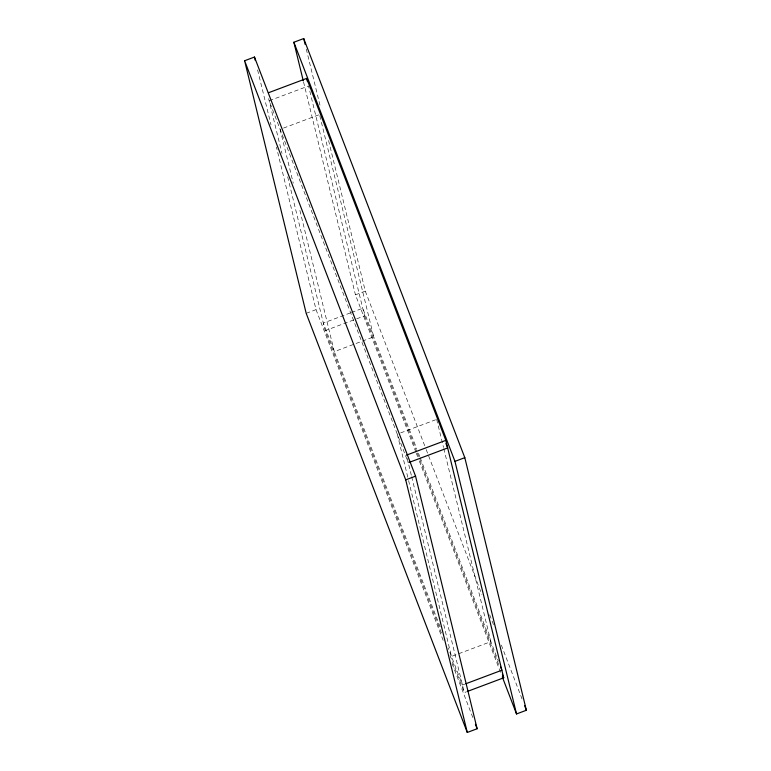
<?xml version="1.0" encoding="UTF-8"?>
<svg xmlns="http://www.w3.org/2000/svg" width="771" height="771" viewBox="0 0 771 771"><rect width="100%" height="100%" fill="white"/><g stroke="black" fill="none" stroke-linecap="round" stroke-linejoin="round"><path stroke-width="0.58" stroke-dasharray="3.85 2.89" d="M283.506 128.082L319.531 114.561M306.193 313.334L316.043 309.634L276.423 147.088M415.906 452.153L355.441 294.84L365.29 291.139L328.234 139.117M350.352 312.91L323.328 323.059L440.424 627.69M351.47 312.486L362.727 308.255L416.735 448.77M441.407 633.02L325.179 330.634L355.576 319.223M356.694 318.799L364.577 315.84L308.545 85.976L269.146 100.779L408.273 462.745M400.66 432.897L435.557 419.79M464.711 684.176L462.455 685.024L448.202 647.919M450.042 655.504L464.306 692.599L466.551 691.751M365.29 291.139L425.756 448.452M426.19 449.57L481.894 594.528M489.672 614.747L493.556 624.857M501.333 645.086L522.497 700.145M418.47 453.271L419.761 456.644M420.195 457.772L498.394 661.229M364.577 315.84L416.86 451.854M417.284 452.982L419.453 458.6M419.877 459.728L499.377 666.558M416.34 453.271L417.631 456.644M419.357 461.135L500.986 673.507M316.043 309.634L443.45 641.106M452.085 663.58L473.249 718.639M436.685 419.366L443.527 447.45M443.817 448.616L490.867 641.645L451.469 656.439L408.119 478.618M407.213 458.408L411.406 475.611M411.695 476.777L464.306 692.599M306.28 49.074L320.534 107.545M319.811 115.727L373.713 336.84L334.315 351.634L299.235 207.736M397.287 434.16L407.84 477.451M303.562 82.005L355.441 294.84M280.133 129.355L293.25 183.17M268.616 98.611L281.984 153.419M287.679 176.819L325.179 330.634M257.601 69.91L271.006 124.873"/><path stroke-width="1.16" d="M244.619 60.745L254.469 57.044L415.559 476.16L477.133 728.749L467.284 732.45L306.193 313.334L244.619 60.745L405.71 479.861L467.284 732.45M303.273 80.839L293.867 42.251L303.716 38.55L464.807 457.666L526.381 710.255L516.531 713.956L502.278 676.88M268.424 92.771L306.694 78.401L445.821 440.366L503.704 677.805L467.679 691.327M406.423 455.16L445.821 440.366M409.391 462.321L447.672 447.941L445.937 443.45M405.71 479.861L415.559 476.16M516.531 713.956L454.957 461.366L464.807 457.666M465.829 683.752L501.854 670.221L500.562 666.857M293.867 42.251L454.957 461.366M524.656 705.764L526.381 710.255M502.403 674.432L503.704 677.805M475.408 724.258L477.133 728.749M303.716 38.55L305.143 44.4M306.694 78.401L307.484 81.649M254.469 57.044L255.326 60.552"/></g></svg>
